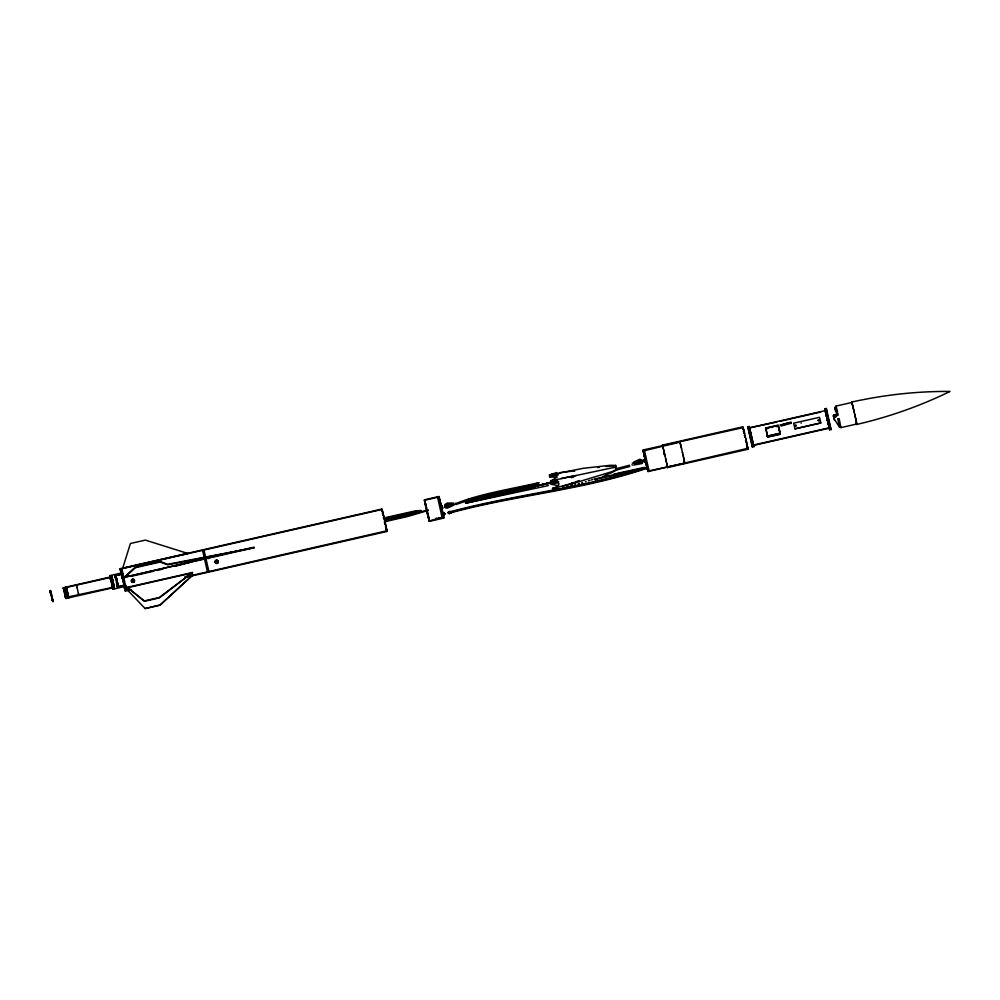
<?xml version="1.0" encoding="UTF-8"?>
<svg xmlns="http://www.w3.org/2000/svg" width="1000" height="1000" viewBox="0 0 1000 1000"><rect width="100%" height="100%" fill="white"/><g stroke="black" fill="none" stroke-linecap="round" stroke-linejoin="round"><path stroke-width="1.5" d="M217.488 561.438L217.288 562.55L216.825 560.85M111.15 575.688L111.3 576.512M114.075 588.6L113.7 586.3M643.7 452.987L643.2 449.975L743.037 427.625M684.45 461.95L684.625 463.225L648.025 471.087L647.625 468.525M856.45 423.8L856.7 424.462C888.913 416.987 920.288 405.988 950 391.438C916.938 391.188 883.9 394.875 851.637 402.075L851.775 403.462M133.363 581.85C133.45 578.787 133.463 583.562 132.875 579.913M216 562.438L216.575 560.837L217.913 562.225L216.45 560.862L215.963 562.388L217.55 562.137M453.938 504.338L447.337 504.363L446.475 504.625L448.3 504.137L445.625 505.163L445.1 506.887L445.05 505.613M833.938 418.512L839.388 427.038L837.738 418.612M856.625 424.038L840.913 427.625L839.125 418.45M52.987 601.638L52.337 598.225M110.138 577.062L63.388 587.712L63.6 589M63.812 589.2L63.475 588.138L110.225 577.487L110.412 578.225M114.1 587.513L65.85 598.5L65.512 596.562M114.012 587.075L65.675 597.463L65.85 598.45M68.513 598.25L67.825 594.7M78.475 594.475L78.675 595.112L78.587 594.4M122.263 577.013L121.225 573.05L109.712 575.662L110.4 579.438L109.913 576.55M114.787 575.487L115.375 577.45M114 588.088L113.612 585.837M115.675 575.525L123.2 573.525M117.4 586.825L117.05 584.75M117.513 587.288L117.425 586.575M118.35 586.812L118.162 585.675M382.312 510.625L381.812 509.075L120.25 568.65L120.6 570.95M118.325 587.025L124.125 585.788L124.325 586.512L112.825 589.3M382.463 511.163L381.912 509.5L120.337 569.075L120.5 570.388M121.2 573.038L121.45 574.637M131.45 589.688L125.363 591.075L125.1 589.325M130.562 589.4L125.262 590.375M381.812 509.075L381.987 510.363M381.9 509.588L382.163 511.362M186.188 577.212L386.925 531.487L386.8 530.55M185.188 576.962L386.838 530.8M424.588 500.737L424.462 499.8L438.837 496.525L439.462 498.575M443.5 516.375L443.762 518.088L429.387 521.362L429.2 520.087M429.387 521.35L429.125 519.65M438.825 496.525L439.188 498.762M443.3 517.487L438.675 497.262L439.038 499.625M428 516.4L429.25 520.9L443.625 517.15M647.638 470.012L648.012 471.1L647.862 469.825M747.775 448.325L648.125 471.538L647.938 470.262M743.425 428.938L742.775 426.85L662.3 445.175L662.425 446.112M747.537 446.962L747.9 449.263L667.412 467.6L667.062 465.3M684.5 462.762L684.375 461.512M742.763 426.938L742.913 427.788M217.587 562.025L217.438 561.325M216.388 560.875L216.038 562.487L217.413 562.1M217.5 561.862C215.888 563.625 217.188 560.925 216.825 561.763M215.763 561.775L216.65 562.238C216.925 563.913 214.925 561.087 216.262 561.263M445 507.488L448.15 505.838L444.975 505.438M122.613 568.462L130.412 543.5L145.363 540.1L187.85 553.475L122.6 568.337M840.913 427.625L840.525 426.55M132.188 580.688C134.137 580.1 133.15 579.837 133.837 580.662M643.325 450.913L679.737 442.175M856.725 424.487L856.575 423.338M217.175 560.988L215.662 561.675L216.012 561.1M801.275 423.062L801.112 423.188M444.875 504.675L447.1 503.088L453.688 503.062M444.462 514.513C440.188 515.25 446.362 515.212 444.075 512.775L442.463 513.15M448.825 511.7C452.25 512.35 447.875 510.062 449.2 513.462M766.625 428.875L765.562 429.05L765.713 428.013L778.075 425.2L780.263 433.275L780.113 434.312L767.75 437.125L765.713 428.013L767.75 437.125L767.613 436.087L779.963 433.275C780.775 437.287 777.25 421.9 778.35 426.525M834.338 419.938L833.538 415.075L838.037 413.713M836.988 415.588C832.788 421.138 832.45 413.387 838.35 415.05M132.375 580.5C132.238 583.837 134.012 579.288 133.25 581.8M556.825 480.675L537.487 485.812A10.662 2.275 -13.2 0 1 533.812 486.688L532.3 486.925L532.825 486.512A3.95 0.838 -13.2 0 1 535.037 485.887A7.725 1.65 -13.2 0 1 538.25 485.4L538.275 485.387M132.537 580.262C130.7 581 133.1 583.337 134.037 581.725C135.225 581.875 129.275 581.6 133.412 580.037M132.275 581.075L133.162 580.75M216.1 562.388L216.45 561.337L216.875 561.888M145.137 608.562L160.037 604.987L192.725 575.062L160.087 605.15L145.137 608.562L127.525 590.1M132.287 580.275L132.575 579.987M254.163 547.137L124.95 577.163L254.3 547.7L167.688 564.288L160.05 561.487L135.338 567.112L124.812 576.6L124.925 577.737M124.95 577.163L135.463 567.675L160.188 562.05L167.812 564.85L254.3 547.7M556.55 480.613L551.2 484.338L558.625 485.688M610.312 466.175A28.025 20.725 -11.1 0 1 614.925 466.062L615.325 465.35M834.912 415.788L836.413 414.55M835.175 416.912L836.675 415.675M833.713 416.863L836.725 414.462M127.212 587.362L144.338 600.913L159.288 597.5L192.463 572.5L159.362 597.888L144.412 601.3L127.212 587.362L192.463 572.5M385.988 517.487L415.675 510.812L421.112 510.487L415.387 512.55L384.375 519.513M421.163 510.863L415.525 513.225L384.5 520.175M616.35 470.05L616 470.275A28.025 26.688 -17.7 0 1 612.438 472.238M642.288 463.475L633.675 465.062M557.388 488.575L552.688 490.163L560.638 489.113L552.513 488.425C562.225 485.6 560.288 480.363 550.85 480.863C559.125 477 559.425 472.275 549.375 475.037L556.725 472.55L549.55 476.775L557.075 477.475M556.188 481.287L532.275 486.812L535.163 486.438A7.725 1.037 -12.6 0 0 538.288 485.562L556.838 480.8M534.7 486.188L532.288 486.838L535.062 485.988A7.725 1.113 -13.1 0 1 538.263 485.438L557.825 481.538M450.812 513.212C451.7 510.2 447.2 511.5 449.087 513.6L450.812 513.212L449.175 513.212M776.663 426.587L778.425 425.412L765.775 428.225L765.562 429.05M775.825 426.425L778.487 426.112L780.325 433.963L767.4 436.912L767.613 436.087M611.812 472.55L608.038 474.162M453.775 503.787L448.8 506.488L445.225 506.413M454.025 505.062L447.163 508.175L445.475 507.688L445 506.213M537.45 485.737A10.662 0.8 -12.9 0 1 533.8 486.587L532.3 486.887L533.737 486.637A10.662 1.538 -13.1 0 0 537.463 485.775L545.812 484.062M834.375 414.95L834.638 415.988L836.4 415.588M603.475 476.7L605.675 475.85M605.475 475.15L606.775 474.65M634.075 463.425L640.037 463.013L642.487 461.625L639.25 462.025L642.562 461.388M532.413 486.788L556.213 481.55M599.2 478.288L601.225 477.55M595.112 479.738L597.188 479.012L595.375 479.65M633.625 462.125L639.763 459.237L642.4 460.3M633.875 463.4L640.013 460.525L642.613 461.463M784 424.412L782.288 425M783.9 424.45L786.237 423.65M783.425 424.613L780.975 425.412M785.025 424.05L786.812 423.475M538.6 485.462L537.45 485.65A10.662 1.425 -12.6 0 0 533.763 486.425L533.8 486.575M594.113 479.062L595.575 478.587M428.013 509.762L408.088 515.675L384.913 520.988L385.325 523.125M428.137 510.438L408.212 516.35L385.037 521.663M591.237 479.988L592.663 479.525M589.812 480.425L588.362 480.887M571.213 476.8L571.95 476.575M781.112 425.988L791.3 423.225M564.113 487.475L562.95 487.825M532.312 486.863L533.112 486.6M585.275 481.812L586.087 481.575M780.1 425.062L791.112 422.075M642.5 462.488L638.513 462.388L642.438 460.5M538.75 482.962L534.538 484.087M581.575 482.875L582.587 482.587M562.775 486.087L572.65 483.013A52.65 38.925 -11.1 0 0 579.05 480.5M786.725 423.5L791.162 422.663M578.1 483.85L579.338 483.512M647.575 467.725C583.55 488.975 515.225 494.75 450.037 512.413M647.638 467.987C583.438 490.075 515.363 495.062 450.163 512.975M629.513 465.238L615.825 468.775M629.763 466.512L616.075 470.062M571.938 485.525L570.425 485.913M573.038 483.512L611.725 471.725A28.025 20.725 -11.1 0 0 615.875 469.8M572.425 483.675L552.513 488.425M449.9 511.85C513.45 494.65 589.525 487.025 647.362 467.125M787.337 423.338L788.012 423.162M568.575 486.388L566.237 486.962M528.65 487.163L530.988 486.587M571.438 477.688L572.175 477.5A75.738 16.125 -13.2 0 0 573.587 477.15M532.425 487.587L465.575 503.25L548.35 485.588M444.888 506.362L447.425 506.112L445.087 506.575M834.812 416.012L834.625 417.013M644.45 467.375L616.95 473.4M644.575 467.938L614.125 474.625L615.6 474.288M644.7 468.5L596.763 479.137M531.487 484.825L467.912 499.775L469.15 499.625M531.75 486.112L468.175 501.062L531.663 487.113M559.7 488.525L552.688 490.163M520.112 489.15L527.225 487.488M487.137 496.625L465.312 501.962L478.038 499.538M614 474.062L615.462 473.725M596.613 478.575L612.65 474.975M508.837 490.887L493.925 494.263L523.162 487.625M536 486.025L538.275 485.475L534.888 486.15M551.2 484.338L558.225 482.725M851.712 402.5L836 406.075L836.188 407.575M424.812 502.038L424.487 500.312L438.938 496.975M749.55 427.85L825.25 410.613L829.312 428.162L753.6 445.4L749.55 427.85L776.838 422.025M779.862 421.337L820.75 412.025M117.675 575.337L122.2 574.312M768.875 428L765.85 429.05M771.188 427.475L772.738 427.125M131 576.362L153.75 571.175M156.788 570.487L162.85 569.1M174.988 566.337L190.175 562.3M386.1 518.15L415.812 511.488L421.225 511.125M550.85 480.863L610.938 468.1A28.025 5.975 -13.2 0 1 615.35 467.375M51.413 595.388L50.75 594.388L51.037 595.562M488.425 496.325L509.637 491.538M511 491.225L518.688 489.475M820.825 422.912L794.963 428.862L820.825 422.975L819.513 417.3L793.637 423.2L794.963 428.862M51.812 597.775L53 601.587M117.125 586.825L123.15 585.45M119.787 586.287L122.8 585.6M118.4 587.087L125.9 585.388M442.475 513.337L444.075 512.775M442.512 513.513L443.988 513.175M444.125 513.275L442.812 513.938L444.188 513.562M447.7 512.525L449.35 512.087L447.762 512.812M443.738 513.962L445.475 513.862M450.35 512.513L449.038 513.112M444.438 514.325L442.762 515.05L442.388 513.288M450.8 513.025L449.087 513.6M127.287 587.75L192.537 572.888M753.562 445.025L829.275 427.775M437.75 518.225L440.625 517.575M185.125 576.788L191.2 575.413M549.375 475.037L583.188 468.312L610.225 465.312A28.025 26.688 -17.7 0 1 614.875 465.513M549.55 476.775L558.5 474.775M479.375 499.25L535.1 487L535.325 488.212M603.038 476.5L607.5 475.513M492.525 494.562L471.225 499.212M533.763 486.737L534.575 486.45M524.438 487.337L531.4 485.838M561.125 478.525L571.225 476.463A52.65 11.213 -13.2 0 1 576.275 475.525M535.85 484.525L473.438 498.713L455.863 504.513M558.587 481.512L548 483.7M622.788 472.8L624.163 472.525M618.513 473.663L621.425 473.075M537.288 485.65L537.438 485.613A10.662 0.688 -12.7 0 0 533.775 486.475M789.25 422.912L791.25 422.638M559.65 472.7L569.938 471.413A52.65 50.138 -17.7 0 1 574.712 471.175M597.688 467.562L599.175 467.362M538.95 482.688C512.375 488.688 478.387 494.175 455.637 503.663C456.05 505.688 455.588 502.438 455.688 503.888M606.237 466.5L610.312 466.15M216.688 561.125L217.512 561.625M216.7 560.837L217.35 561.175M133 579.9L134.2 580.862L133.825 580.25M614.925 466.1L615.875 466.525M747.8 448.825L747.525 448.15L747.9 449.263M662.288 445.175L662.663 446.287M643.2 449.975L643.825 452.025L643.462 450.763M437.625 497.5L442.088 517.4M424.462 499.8L425.1 501.85M443.625 517.625L443.725 518.075M429.25 520.9L428.212 517.225M386.8 531.05L386.512 530.325L386.938 531.487M120.237 568.65L120.612 569.763M120.337 569.087L120.738 570.2M767.325 436.213L779.963 433.275M851.612 402.05L851.975 403.15M836.025 406.087L837.675 412.225M132.262 581.3L133.175 580.95M647.987 471.075L647.125 468.113L647.562 469.862M111.175 575.675L112.925 582.587M667.387 467.575L667.163 465.85M648.088 471.525L647.763 470.438M208.888 571.438L204.088 550.525M124.3 586.675L123.975 585.625M125.237 590.625L124.987 589.95M125.337 591.05L124.862 589.513M115.675 575.25L116.263 577.238M109.725 575.662L110.525 578.663M109.925 576.55L110.213 577.463M64.938 587.812L65.963 591.9M63.4 587.712L63.9 589.538M68.5 598.25L68.088 595.938M444.85 505.613L445.325 506.737M839.35 427.013L838.65 424.663M436.287 518.5L436.213 518.013M114.425 588.438L113.875 585.25M207.375 571.55L202.613 550.6M126.538 589.963L121.775 568.75L121.862 569.612M114.95 575.962L115.475 577.85M112.762 580.262L111.525 575.6L111.625 576.4M114.275 587.812L114.15 586.625M76.45 585.25L76.7 586.075M648.888 470.462L644.35 450.175L644.5 451.475M442.113 505.7L442.75 508.45L442.113 505.637M679.862 442.013L680.062 442.762M68.487 597.062L68.112 594.637M67.062 597.425L65.95 591.688M442.05 517.062L441.925 516.388M833.875 417.725L833.363 415.812L833.737 417.137A5.2 5.075 -5.7 0 0 833.863 417.638L833.863 418.212M455.662 503.45L455.8 504.1M851.888 402.738L852.262 404.162M743.062 427.55L743.275 428.4M679.975 442.337L680.188 443.188M662.8 446.725L662.387 445.863M643.475 450.662L643.688 451.5M439.1 497.2L439.812 499.888M424.738 500.475L424.95 501.325M121.587 574.275L121.912 575.6M116 576.263L116.363 577.65M68.587 597.587L68.213 595.087M647.588 468.275L646.888 464.988M851.975 403.038L852.375 404.6M753.512 445.737L753.925 446.975L749.225 426.3L749.375 427.587M680.1 442.788L680.337 443.713M662.712 446.337L662.95 447.275M647.725 470.412L647.325 468.875M442.912 516.438L442.438 514.637M120.662 569.812L120.9 570.75M124.712 588.962L124.95 589.9M65.65 597.938L65.325 596.663M52.312 599.038L52.462 599.7M51.825 598.987L52.025 599.85M443.963 512.925L444.35 514.688M830.45 427.512L831.175 429.812L826.287 408.312L826.425 409.613M829.013 427.837L829.737 430.138L824.85 408.65L825.525 412.725M743.35 428.575L743.6 429.588M747.075 446.525L747.325 447.525M680.263 443.325L680.5 444.325M662.875 446.912L663.125 447.925M648.538 469.25L648.037 467.337M643.75 451.65L644.188 453.4M442.962 515.425L443.2 516.413M425.012 501.463L425.262 502.463M382.388 510.8L382.638 511.812M386.112 528.75L386.35 529.75M120.825 570.388L121.062 571.388M124.537 588.325L124.787 589.338M65.412 597L65.575 597.663M852.312 404.25L852.5 405.075M575.225 484.363L574.875 482.812L575.15 484.125M743.538 429.25L743.787 430.312M746.888 445.788L747.138 446.863M680.425 443.975L680.875 445.8M663.05 447.575L663.312 448.65M643.925 452.287L644.175 453.338M439.562 498.837L440.012 500.662M442.775 514.725L443.025 515.775M425.188 502.113L425.438 503.162M382.562 511.475L382.825 512.55M385.913 528.013L386.175 529.087M121 571.05L121.263 572.125M124.35 587.587L124.612 588.663M111.788 577.913L111.287 576.375M112.112 586.737L112.8 589.288L112.112 586.862M66.5 588.987L66.075 587.6L66.2 588.45M65.412 589.65L65.725 590.875M852.438 404.738L852.638 405.6M852.575 405.288L852.788 406.163M830.263 426.775L829.175 422.35M743.737 430.012L744 431.125M746.675 444.988L746.95 446.1M680.625 444.712L681.087 446.625M663.25 448.338L663.512 449.45M644.112 453.025L644.775 455.737L644.538 454.688M646.95 467.4L647.2 468.488M442.638 514.237L442.837 515.037M425.375 502.837L425.637 503.938M382.762 512.238L383.025 513.35M385.712 527.212L385.975 528.325M121.2 571.812L121.463 572.925M124.412 587.9L123.925 585.925M76.838 586.587L77.05 587.438M66.588 589.35L65.912 586.775L66.1 588.112M63.837 589.237L64 589.913M65.237 596.3L65.388 596.975M852.725 405.863L852.938 406.75M645.825 461.625L645.362 459.412L645.65 460.538M440.85 506.587L441.062 507.463M111.8 577.875L112.513 580.862M743.95 430.85L744.212 431.987M746.462 444.125L746.737 445.262M663.462 449.175L663.725 450.312M644.325 453.825L644.575 454.938M646.737 466.575L647 467.688L646.312 464.825M439.95 500.375L440.425 502.35M425.588 503.65L425.85 504.762M382.975 513.075L383.25 514.212M385.5 526.35L385.763 527.487M125.363 585.6L125.575 586.462M121.412 572.65L121.675 573.787M121.912 575.475L122.513 578.038L122.338 577.175M124.2 587.062L123.737 585.225M116.275 577.35L116.562 578.55L116.4 577.825M115.412 577.55L115.588 578.288M110.412 578.088L110.65 579.138M66.487 588.825L66.888 590.575M63.95 589.637L64.2 590.725M65.138 595.9L65.287 596.575M852.887 406.488L853.088 407.388M51.262 593.55L50.438 590.438L51.4 594.125M744.163 431.737L744.438 432.887M681.038 446.375L681.3 447.488M663.688 450.075L663.95 451.213M646.525 465.712L646.787 466.825M440.175 501.238L440.637 503.237M425.8 504.513L426.062 505.625M427.788 515.538L428.05 516.65M383.2 513.962L383.462 515.112M121.638 573.55L121.9 574.688M115.538 578.025L115.7 578.75M112.513 579.237L111.675 576.438M110.55 578.638L110.763 579.637M77.038 587.362L77.25 588.263M66.6 589.275L66.787 590.15M64.05 590.062L64.3 591.15M65.037 595.487L65.175 596.138M853.05 407.137L853.25 408.038M853.213 407.825L853.413 408.725M836.413 412.912L834.862 407.262L835.487 410.938M828.188 424.55L827.738 422.675M744.4 432.675L744.663 433.812M681.263 447.275L681.513 448.375M663.913 451.012L664.175 452.15M644.75 455.588L645.263 457.775M426.025 505.412L426.275 506.512M427.575 514.637L427.825 515.75M383.425 514.9L383.688 516.038M121.862 574.487L122.125 575.625M116.512 578.325L116.7 579.012M115.65 578.525L115.812 579.212M110.7 579.212L110.887 580.15M67.175 590.513L66.363 587.525L66.487 588.375M64.925 595.05L65.075 595.688M52.562 600.05L52.362 600.95L52.125 599.4M853.388 408.537L853.587 409.438M647.425 464.875L646.938 462.788M646.388 465.112L646.05 463.738M112.562 579.338L112.888 580.775M51.275 593.488L51.612 595.025M744.625 433.65L745.325 436.65M746.05 442.463L745.575 440.412M681.488 448.2L683.088 455.175M664.15 451.975L664.4 453.088M644.975 456.512L645.225 457.6M646.1 463.925L646.338 465M440.613 503.062L440.863 504.137M441.737 510.462L441.975 511.55M441.413 510.475L441.625 511.35M426.238 506.337L426.488 507.413M427.362 513.737L427.6 514.812M383.663 515.875L383.913 516.975M384.825 523.575L385.075 524.688M208.263 557.962L208.4 558.625M206.137 558.45L206.388 559.487M122.1 575.45L122.35 576.562M116.638 578.837L116.812 579.487M115.775 579.038L115.925 579.688M110.838 579.8L111.013 580.662M67.287 590.938L66.175 586.712L66.388 588.05M66.838 590.262L67 591.013M65.738 590.825L65.888 591.562M64.275 592.263L64.963 595.225M853.562 409.275L853.763 410.163M853.737 410.037L854.112 411.662M837.225 414.562L837.387 415.238M664.375 452.95L664.837 454.975M645.2 457.463L646.35 462.438M647.438 467.212L647.6 467.812M646.112 464.05L645.675 462.113M440.838 504.012L442.45 511.087M441.525 509.575L441.75 510.6M426.463 507.275L427.85 513.312M427.15 512.85L427.375 513.875M383.9 516.85L384.137 517.913M384.613 522.638L384.85 523.713M122.325 576.425L122.562 577.5M122.475 577.775L122.675 578.55M110.975 580.388L111.137 581.175M77.337 588.638L78.362 593.237M67.25 590.688L67.387 591.375M66.963 590.763L67.1 591.438M51.6 596.8L50.012 590.538L51.388 595.037L50.963 593.225M51.188 595.125L50.225 591.438L50.838 594.8M853.925 410.812L854.287 412.425M833.5 415.163L833.763 416.287M828.95 421.425L828.275 418.438M664.613 453.925L665.075 455.975M426.938 511.925L427.163 512.938M384.125 517.825L384.363 518.875M384.387 521.737L384.613 522.737M122.562 577.4L123.513 581.6M122.613 578.362L122.8 579.075M116.888 579.862L117.263 581.512M116.025 580.062L116.525 582.288M112.875 580.65L113.6 583.862M111.112 580.988L111.7 583.538M67.075 591.25L67.45 592.85M51.6 594.812L52.025 596.7M645.6 459.212L645.938 460.688M645.55 461.562L645.713 462.3M112.975 581.112L113.188 582.038M112.6 581.2L112.812 582.125M827.3 420.788L826.838 418.762M745.325 436.587L746.05 439.8M645.45 461.15L645.675 462.163M426.938 511.987L426.475 509.95M384.363 518.812L385.087 522.025M122.75 578.962L122.925 579.625M111.263 581.587L111.55 582.875M67.487 591.7L67.725 592.775M64.612 592.4L65.188 595M854.287 412.388L854.65 413.988M751.3 436.7L751.462 437.438M50.562 593.45L50.938 595.125M682.375 452.038L682.613 453.062M665.075 455.962L665.575 458.125M646.425 460.588L645.938 458.387M645.375 460.825L644.975 459.075M122.9 579.6L123.05 580.25M854.638 413.963L854.837 414.787M745.788 438.675L746.3 440.9M744.625 436.312L744.887 437.425M632.35 462.925L632.413 463.237M440.863 506.712L440.412 504.688M426.488 509.988L426 507.85M123.012 580.2L123.2 580.913M117.275 581.475L117.525 582.675M112.888 582.513L113.225 583.95M67.7 592.737L67.987 593.9M66.225 593L66.9 596.263M854.812 414.725L855.013 415.575M646.275 462.163L646.812 464.538M644.887 458.625L645.05 459.35M51.988 596.638L52.713 600.112M51.55 596.737L52.2 599.575M854.975 415.487L855.175 416.35M828.037 417.388L827.35 414.275M744.375 435.213L744.65 436.375M665.537 458.062L665.812 459.225M664.163 454.712L663.662 452.45M644.725 457.912L645 459.15M383.413 517.438L383.688 518.6M123.325 576.8L123.55 577.85M123.488 581.538L124 583.787M123.138 580.775L123.35 581.587M121.85 577.013L122.325 578.8M116.5 582.212L116.662 582.863M111.65 583.4L111.85 584.212M67.513 593.275L67.7 593.975M855.138 416.238L855.35 417.113M826.363 416.662L825.913 414.6M746.263 440.788L746.538 441.987M683.05 455.062L683.312 456.225M665.775 459.113L666.05 460.312M644.513 456.975L644.775 458.137M632.238 465.225L632.112 464.588M427.812 513.2L428.075 514.362M425.775 506.8L426.037 507.962M385.288 523.013L385.562 524.212M123.275 581.362L123.488 582.25M121.65 576.075L121.888 577.125M122.037 577.463L122.263 578.35M117.513 582.55L117.65 583.25M116.625 582.75L116.788 583.438M113.525 583.587L113.7 584.312M113.15 583.663L113.325 584.4M111.775 583.975L112 584.862M67.912 593.7L68.1 594.462M67.625 593.763L67.812 594.525M65.037 594.362L65.3 595.5M64.037 591.213L64.188 591.838M855.3 416.962L855.512 417.863M750.337 432.4L750.487 433.088M746.488 441.838L746.762 443.038M683.263 456.062L683.538 457.238M666 460.163L666.275 461.375M646.762 464.375L647.237 466.525M442.4 510.925L442.663 512.1M439.925 502.512L440.188 503.688M439.9 503.825L439.5 501.962M428.025 514.2L428.288 515.375M425.55 505.788L425.825 506.95M385.525 524.062L385.8 525.262M123.95 583.638L124.225 584.85M123.4 581.938L124.225 585.85M121.9 576.825L122.125 577.775M117.625 583.075L117.762 583.812M116.737 583.275L116.9 584M113.65 584.163L113.875 585.15M113.275 584.237L113.737 586.388M111.9 584.55L112.137 585.513M68.012 594.175L68.225 595M67.725 594.237L67.938 595.062M63.938 590.7L64.088 591.362M855.45 417.675L855.662 418.575M645.475 456.287L645.075 454.375M441.75 515.55L441.9 516.237M855.6 418.363L855.812 419.263M746.712 442.85L746.975 444.05M743.975 433.263L743.5 431.112M683.475 457.038L683.737 458.212M666.225 461.188L666.488 462.388M644.35 456.163L644.025 454.613M442.612 511.9L442.875 513.075M439.725 501.538L439.988 502.713M428.237 515.175L428.5 516.35M425.35 504.812L425.613 505.975M385.737 525.075L386.012 526.275M382.738 514.275L383 515.487M124.175 584.65L124.438 585.862M123.513 582.5L123.763 583.513M121.762 576.213L122.013 577.225M121.163 573.862L121.375 574.862M117.737 583.587L117.875 584.338M116.85 583.8L117.013 584.538M113.763 584.712L113.963 585.55M113.387 584.8L113.588 585.638M112.025 585.112L112.387 586.7M65.25 595.312L65.4 595.988M63.825 590.212L63.987 590.887M855.738 419.038L855.95 419.925M827.15 413.3L826.525 410.163M746.912 443.825L747.175 445M743.575 431.375L743.763 432.287M683.675 457.975L683.925 459.125M666.425 462.15L666.688 463.325M442.8 512.837L443.062 513.987M439.538 500.625L439.787 501.775M428.438 516.112L428.688 517.263M425.163 503.9L425.412 505.05M385.95 526.05L386.375 528.088M382.537 513.337L382.8 514.513M124.375 585.625L124.637 586.8M120.975 572.913L121.225 574.087M117.837 584.087L117.987 584.837M116.95 584.288L117.125 585.037M112.137 585.65L112.725 588.462L112.325 586.613M67.925 595.15L68.138 596.075M65.338 595.763L65.5 596.45M63.888 590.438L63.575 588.975M855.875 419.663L856.075 420.55M856 420.262L856.3 421.7M747.1 444.738L747.35 445.863M683.85 458.85L684.1 459.95M666.612 463.062L666.862 464.2M643.975 454.35L643.462 451.838M442.987 513.713L443.225 514.825M439.438 500.1L439.6 500.9M428.612 516.987L428.85 518.088M424.988 503.062L425.238 504.175M386.138 526.962L386.538 528.875M382.438 512.762L382.612 513.6M124.562 586.538L124.812 587.675M123.737 583.538L124.162 585.5M120.8 572.038L121.037 573.175M117.938 584.55L118.225 586.075L118.025 584.963M113.987 585.75L114.188 586.638M78.338 593.15L78.675 594.888M65.425 596.175L65.725 597.562M63.65 589.338L63.8 590.025M856.112 420.838L856.4 422.2M747.275 445.562L747.5 446.65M684.013 459.65L684.237 460.7M666.787 463.9L667.013 464.975M647.513 467.962L647.738 469.012M443.15 514.513L443.375 515.562M439.212 499.05L439.363 499.787M428.775 517.788L429 518.837M424.85 502.312L425.075 503.375M124.738 587.375L124.963 588.45M120.638 571.263L120.875 572.35M747.412 446.312L747.625 447.325M743.05 428.787L743.263 429.787M684.163 460.363L684.362 461.35M666.938 464.65L667.15 465.65M647.65 468.675L647.862 469.675M643.662 452.837L643.363 451.287M443.288 515.225L443.5 516.225M439.087 498.387L439.3 499.387M428.913 518.5L429.125 519.487M424.725 501.662L424.925 502.663M386.45 528.538L386.662 529.55M382.212 511.688L381.975 510.438M124.887 588.112L125.1 589.125M120.512 570.588L120.725 571.6M117.2 585.55L117.362 586.263M63.663 589.3L63.463 588.362M856.312 421.85L856.625 423.438M742.938 428.212L743.138 429.137M684.275 460.988L684.463 461.912M647.775 469.3L647.962 470.225M443.413 515.85L443.675 517.225M429.038 519.125L429.225 520.05M386.575 529.188L386.9 530.95M125 588.775L125.2 589.7M856.388 422.287L856.562 423.075M747.638 447.512L747.812 448.363M742.862 427.738L743.037 428.587M643.275 450.838L643.45 451.688M438.913 497.388L439.087 498.237M424.55 500.662L424.712 501.5M386.675 529.738L386.85 530.588M856.525 423.038L856.675 423.75M851.675 402.788L851.812 403.5M742.962 428.137L742.875 427.537M662.325 445.712L662.475 446.475M643.225 450.487L643.375 451.25M125.188 589.775L125.337 590.538M834.275 415.012L834.362 415.887M833.988 415.087L834.075 415.95M834.25 416.2L834.338 417.075M616.8 469.363A1.325 1.013 33.9 0 1 616.55 470.238M616.125 468.55A3.325 1.913 17.7 0 1 616.462 468.75M615.5 465.35A1.325 1.037 -56.9 0 1 616.163 466.025M616.125 466.7A3.325 1.988 -41.4 0 1 615.913 467.025M616.763 468.387A1.325 1.163 29.5 0 1 616.413 469.487M215.588 562C216.675 564.487 219.613 562.8 215.588 562M747.775 426.65L752.487 447.3L747.85 426.712M795 425.7C796.963 427.95 796.237 423.275 795.013 425.588M818 420.462C820.013 422.7 819.188 417.912 818 420.4M132.587 580.775L132.587 580.75M642.038 462.2L640.713 462.925L642.025 462.2M448.787 506.562L446.912 506.887L448.787 506.562M640.013 460.525L639.263 460.625L640.75 460.45L640.013 460.525M643.925 459.7L644.538 462.488L643.925 459.738M571.938 483.062L572.388 485.163L571.95 483.1M644.575 457.212L644.287 455.863L644.562 457.137M132.537 582.013A1.475 1.425 -18.6 0 0 134.3 580.188A1.475 1.425 -18.6 0 0 131.825 579.65A1.475 1.425 -18.6 0 0 132.537 582.013M132.575 582.15A1.475 1.425 -18.6 0 0 134.35 580.337A1.475 1.425 -18.6 0 0 131.875 579.788A1.475 1.425 -18.6 0 0 132.575 582.15M132.65 582.375A1.475 1.425 -18.6 0 0 134.425 580.55A1.475 1.425 -18.6 0 0 131.95 580.013A1.475 1.425 -18.6 0 0 132.65 582.375M216.4 563.45A1.475 1.425 -18.6 0 0 218.175 561.638A1.475 1.425 -18.6 0 0 215.7 561.087A1.475 1.425 -18.6 0 0 216.4 563.45M216.238 562.95A1.475 1.425 -18.6 0 0 218 561.125A1.475 1.425 -18.6 0 0 215.525 560.588A1.475 1.425 -18.6 0 0 216.238 562.95M216.287 563.088A1.475 1.425 -18.6 0 0 218.05 561.275A1.475 1.425 -18.6 0 0 215.575 560.725A1.475 1.425 -18.6 0 0 216.287 563.088"/></g></svg>
